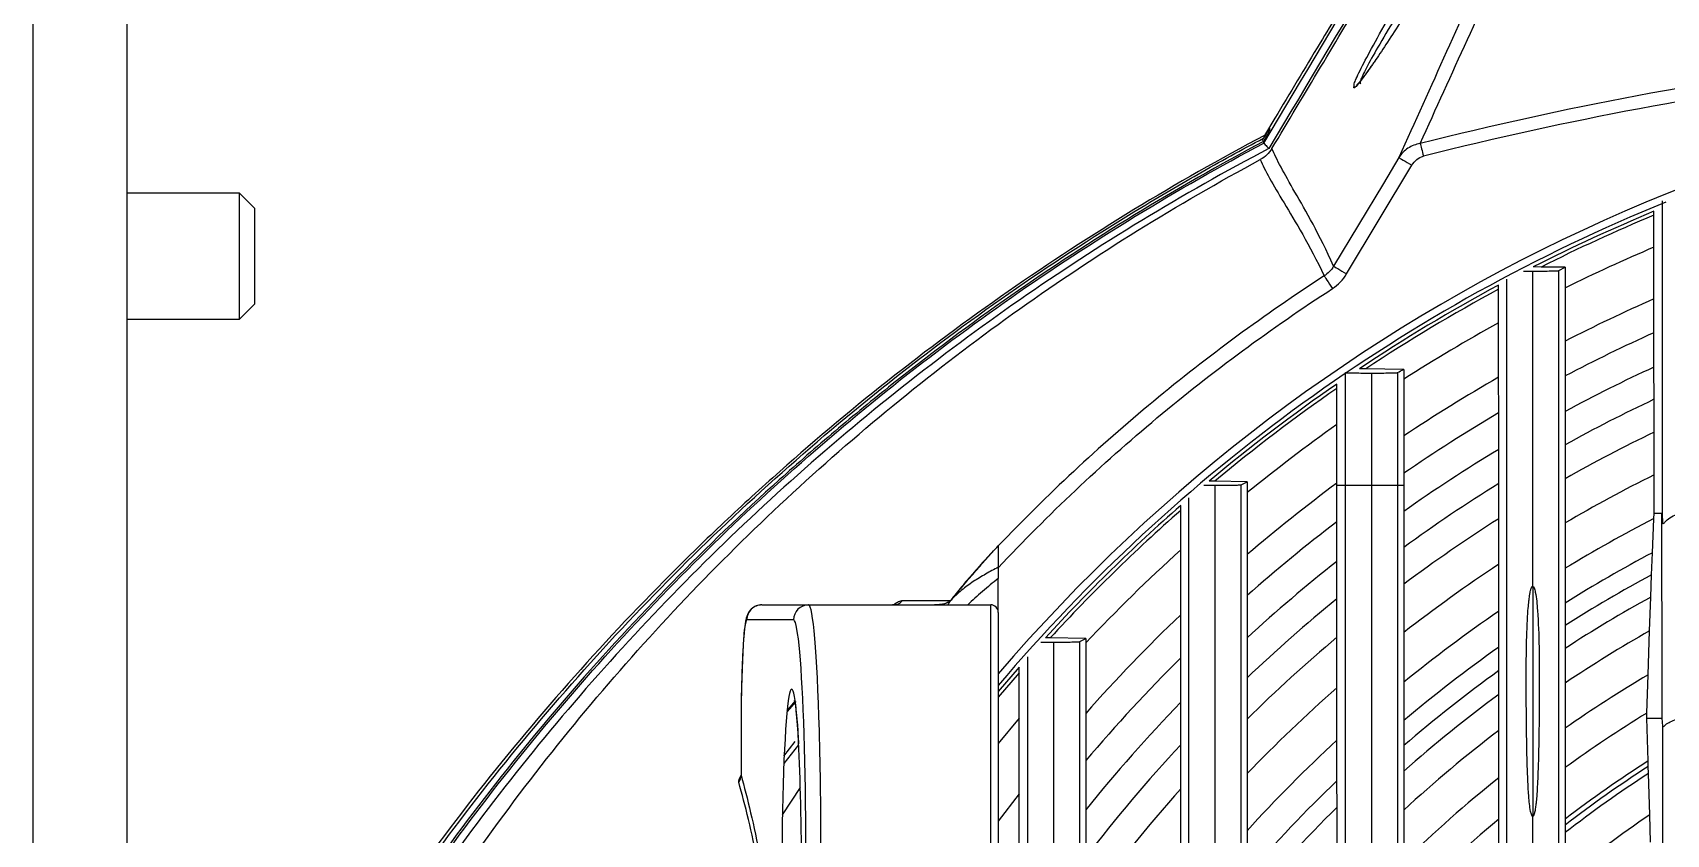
# Model space of a CAD drawing. Extents: x 9.3 to 87.2, y 1.1 to 68.8.
# Drawn here: x 76.296 to 79.536, y 29.003 to 30.594 of the extents above; entities that cross this region are included whole.
import ezdxf

# ---------------------------------------------------------------- set-up
doc = ezdxf.new("R2010")
doc.units = 0
doc.header["$MEASUREMENT"] = 0
doc.layers.add('OBJECT', color=7, linetype='CONTINUOUS')

msp = doc.modelspace()

# ---------------------------------------------------------------- linework, layer by layer
at = {"layer": 'OBJECT'}
for p, q in [((76.2959, 34.0308), (76.2959, 27.6858)), ((76.4829, 33.3168), (76.4829, 28.1384)), ((78.7596, 30.4248), (78.7388, 30.3902)), ((78.7373, 30.3749), (78.7373, 30.3749)), ((78.9017, 30.1154), (79.0312, 30.331)), ((76.7061, 30.2758), (76.4829, 30.2758)), ((76.7359, 30.246), (76.7061, 30.2758)), ((76.7061, 30.0258), (76.7061, 30.2758)), ((76.7359, 30.246), (76.7359, 30.0555)), ((79.5111, 30.2319), (79.5111, 30.2397)), ((79.5111, 30.1685), (79.5111, 30.2319)), ((79.5112, 30.0658), (79.5111, 30.1685)), ((79.2876, 30.1291), (79.272, 30.1293)), ((79.3355, 30.1286), (79.2876, 30.1291)), ((79.3226, 30.122), (79.3355, 30.1286)), ((79.3355, 30.1286), (79.3355, 30.0877)), ((79.2031, 30.085), (79.2031, 30.0932)), ((79.2031, 30.0184), (79.2031, 30.085)), ((79.3355, 30.0877), (79.3355, 29.9821)), ((76.7061, 30.0258), (76.7359, 30.0555)), ((79.5113, 29.9987), (79.5112, 30.0658)), ((76.4829, 30.0258), (76.7061, 30.0258)), ((79.2032, 29.9103), (79.2031, 30.0184)), ((79.3355, 29.9821), (79.3354, 29.913)), ((79.5113, 29.9305), (79.5113, 29.9987)), ((78.9398, 29.9271), (78.927, 29.9273)), ((79.0152, 29.926), (78.9398, 29.9271)), ((78.9512, 29.9187), (78.9509, 29.9187)), ((78.9512, 29.9187), (78.9512, 29.9187)), ((79.0152, 29.9065), (79.0151, 29.7938)), ((79.0152, 29.926), (79.0152, 29.9065)), ((79.2033, 29.8394), (79.2032, 29.9103)), ((79.3354, 29.913), (79.3354, 29.8427)), ((79.5114, 29.8665), (79.5113, 29.9305)), ((78.8824, 29.8882), (78.8824, 29.897)), ((78.8824, 29.8168), (78.8824, 29.8882)), ((79.3354, 29.8427), (79.3354, 29.7765)), ((79.5114, 29.8013), (79.5114, 29.8665)), ((78.8825, 29.7004), (78.8824, 29.8168)), ((79.2033, 29.7672), (79.2033, 29.8394)), ((79.0151, 29.7938), (79.0151, 29.7197)), ((79.3354, 29.7765), (79.3353, 29.709)), ((79.5114, 29.7167), (79.5114, 29.8013)), ((79.2033, 29.6992), (79.2033, 29.7672)), ((79.0151, 29.7197), (79.0151, 29.6955)), ((79.5114, 29.6409), (79.5114, 29.7167)), ((78.6404, 29.7041), (78.6293, 29.7043)), ((78.7047, 29.7031), (78.6404, 29.7041)), ((78.6929, 29.697), (78.7047, 29.7031)), ((78.7047, 29.7031), (78.7047, 29.6814)), ((78.7047, 29.6814), (78.7047, 29.5584)), ((78.8825, 29.6955), (78.8825, 29.7004)), ((78.8988, 29.6955), (78.8825, 29.6955)), ((78.8825, 29.6236), (78.8825, 29.6955)), ((78.9508, 29.6955), (78.9509, 29.6955)), ((79.0151, 29.6955), (79.0027, 29.6955)), ((79.0151, 29.6955), (79.0152, 29.6441)), ((79.2034, 29.6297), (79.2033, 29.6992)), ((79.3353, 29.709), (79.3353, 29.6213)), ((78.5727, 29.6462), (78.5727, 29.6558)), ((78.5727, 29.5678), (78.5727, 29.6462)), ((78.8825, 29.545), (78.8825, 29.6236)), ((79.0152, 29.6441), (79.0152, 29.5728)), ((79.2034, 29.5392), (79.2034, 29.6297)), ((79.3353, 29.6213), (79.3352, 29.5312)), ((79.5083, 29.5623), (79.511, 29.6297)), ((79.511, 29.6297), (79.5114, 29.6409)), ((79.5114, 29.6409), (79.5269, 29.6409)), ((78.5728, 29.439), (78.5727, 29.5678)), ((78.7047, 29.5584), (78.7046, 29.4771)), ((79.0152, 29.5728), (79.0152, 29.4996)), ((79.5066, 29.5185), (79.5083, 29.5623)), ((78.2109, 29.5345), (78.2109, 29.5335)), ((78.8825, 29.4706), (78.8825, 29.545)), ((79.2035, 29.446), (79.2034, 29.5392)), ((79.3352, 29.5312), (79.3352, 29.4624)), ((79.505, 29.4742), (79.5066, 29.5185)), ((78.2109, 29.4438), (78.2109, 29.5111)), ((79.0152, 29.4996), (79.0152, 29.404)), ((79.2709, 29.4955), (79.2709, 29.039)), ((77.7423, 29.4588), (77.8347, 29.4588)), ((77.8347, 29.4588), (78.1959, 29.4588)), ((78.1959, 28.7088), (78.1959, 29.4588)), ((78.7046, 29.4771), (78.7046, 29.3935)), ((78.8825, 29.3943), (78.8825, 29.4706)), ((79.3352, 29.4624), (79.3352, 29.4177)), ((79.5026, 29.4072), (79.505, 29.4742)), ((77.8048, 29.4288), (77.7123, 29.4288)), ((78.2109, 29.4438), (78.2109, 28.7163)), ((78.5728, 29.3535), (78.5728, 29.439)), ((79.2035, 29.3747), (79.2035, 29.446)), ((78.3139, 29.3931), (78.3043, 29.3933)), ((78.3846, 29.3918), (78.3139, 29.3931)), ((78.3726, 29.3857), (78.3846, 29.3918)), ((78.3846, 29.3918), (78.3846, 29.3832)), ((78.7046, 29.3935), (78.7045, 29.314)), ((78.8825, 29.2941), (78.8825, 29.3943)), ((79.0152, 29.404), (79.0152, 29.305)), ((79.3352, 29.4177), (79.3352, 29.3723)), ((79.4997, 29.3198), (79.5026, 29.4072)), ((78.3846, 29.3832), (78.3845, 29.2433)), ((79.2035, 29.3282), (79.2035, 29.3747)), ((79.3352, 29.3723), (79.3352, 29.3036)), ((78.2521, 29.335), (78.2109, 29.2869)), ((78.2521, 29.324), (78.2109, 29.2757)), ((78.2521, 29.324), (78.2521, 29.335)), ((78.2522, 29.2339), (78.2521, 29.324)), ((78.5729, 29.2653), (78.5728, 29.3535)), ((79.2035, 29.2811), (79.2035, 29.3282)), ((78.7045, 29.314), (78.7045, 29.232)), ((78.8826, 29.1901), (78.8825, 29.2941)), ((79.0152, 29.305), (79.0152, 29.229)), ((79.3352, 29.3036), (79.3351, 29.2138)), ((79.4972, 29.244), (79.4997, 29.3198)), ((77.8097, 29.2668), (77.7921, 29.2474)), ((77.7922, 29.2481), (77.8078, 29.2673)), ((78.573, 29.181), (78.5729, 29.2653)), ((79.2036, 29.2094), (79.2035, 29.2811)), ((78.2522, 29.2339), (78.2109, 29.1835)), ((78.2523, 29.0838), (78.2522, 29.2339)), ((78.3845, 29.2433), (78.3845, 29.1495)), ((78.7045, 29.232), (78.7044, 29.1238)), ((79.0152, 29.229), (79.0152, 29.1793)), ((79.4969, 29.2336), (79.4972, 29.244)), ((79.4996, 29.1489), (79.4969, 29.2336)), ((79.4969, 29.2336), (79.5275, 29.2336)), ((79.5292, 29.2182), (79.5275, 29.2336)), ((77.7008, 29.2088), (77.7008, 29.1209)), ((77.7008, 29.2088), (77.7008, 29.1209)), ((77.7008, 29.2088), (77.7008, 29.2088)), ((79.2036, 29.1155), (79.2036, 29.2094)), ((79.3351, 29.2138), (79.3351, 29.1357)), ((79.5292, 28.7233), (79.5292, 29.2182)), ((77.7853, 29.1585), (77.8078, 29.1877)), ((77.8147, 29.181), (77.7859, 29.1436)), ((78.573, 29.0937), (78.573, 29.181)), ((78.8826, 29.1098), (78.8826, 29.1901)), ((79.0152, 29.1793), (79.0151, 29.1287)), ((78.3845, 29.1495), (78.3844, 29.052)), ((79.0151, 29.1287), (79.0151, 29.0514)), ((79.3351, 29.1357), (79.3351, 29.0336)), ((79.5, 29.138), (79.4996, 29.1489)), ((79.5004, 29.124), (79.5, 29.138)), ((77.7828, 29.0423), (77.8184, 29.0965)), ((78.7044, 29.1238), (78.7044, 29.0105)), ((78.8827, 29.0571), (78.8826, 29.1098)), ((79.2036, 29.0334), (79.2036, 29.1155)), ((79.5029, 29.0419), (79.5004, 29.124)), ((78.2523, 29.0838), (78.2109, 29.0293)), ((78.2523, 28.9822), (78.2523, 29.0838)), ((78.573, 28.9776), (78.573, 29.0937)), ((78.3844, 29.052), (78.3844, 28.9581)), ((78.8827, 29.0033), (78.8827, 29.0571)), ((79.0151, 29.0514), (79.0151, 28.9495)), ((79.2035, 28.9256), (79.2036, 29.0334)), ((79.3351, 29.0336), (79.3351, 29.0218)), ((79.5045, 28.9878), (79.5029, 29.0419)), ((78.7044, 29.0105), (78.7044, 28.9558)), ((78.8828, 28.9209), (78.8827, 29.0033)), ((79.3351, 29.0218), (79.3351, 29.0067)), ((79.3351, 29.0067), (79.3352, 28.9176))]:
    msp.add_line(p, q, dxfattribs=at)
at = {"layer": 'OBJECT', "flags": 128}
for points in [[(79.0478, 30.3743), (79.0483, 30.3721), (79.0489, 30.3696), (79.0497, 30.3668), (79.0505, 30.3636), (79.0513, 30.3602), (79.0522, 30.3566), (79.0532, 30.3529), (79.0541, 30.3491)], [(79.0055, 30.3464), (78.9746, 30.2949), (78.876, 30.1308)], [(79.0055, 30.3464), (79.0064, 30.3458), (79.0081, 30.3448), (79.0106, 30.3433), (79.0138, 30.3414), (79.0176, 30.3391), (79.0218, 30.3366), (79.0264, 30.3338), (79.0312, 30.331)], [(78.8573, 30.1114), (78.8579, 30.1105), (78.859, 30.1088), (78.8606, 30.1063), (78.8627, 30.1032), (78.865, 30.0995), (78.8677, 30.0954), (78.8706, 30.0909), (78.8736, 30.0863)], [(78.876, 30.1308), (78.8769, 30.1303), (78.8786, 30.1293), (78.8811, 30.1278), (78.8843, 30.1259), (78.8881, 30.1236), (78.8923, 30.121), (78.8969, 30.1183), (78.9017, 30.1154)], [(78.1173, 29.4682), (78.1167, 29.4675), (78.1166, 29.4674)]]:
    msp.add_lwpolyline(points, dxfattribs=at)
at = {"layer": 'OBJECT'}
for centre, radius, start, end in [((80.8209, 23.3398), 7.2545, 90.23722, 104.14724), ((80.8209, 23.3398), 7.2285, 90.23779, 104.14724), ((80.8209, 27.0888), 3.435, 90.5004, 139.4488), ((80.8209, 27.0888), 3.42, 112.0832, 139.7434), ((80.8209, 27.0888), 3.4123, 112.5716, 116.9949), ((80.8209, 27.0888), 3.4051, 112.622, 116.7627), ((80.8209, 27.0888), 3.3466, 113.0392, 116.3492), ((80.8209, 27.0888), 3.4123, 118.3007, 123.7107), ((80.8209, 27.0888), 3.4051, 118.3659, 123.5341), ((80.8209, 27.0888), 3.2524, 113.7462, 117.1758), ((80.8209, 27.0888), 3.3466, 118.9073, 122.6536), ((80.8209, 27.0888), 3.1911, 114.2304, 117.7431), ((80.8209, 27.0888), 3.2524, 119.8274, 123.7254), ((80.8209, 27.0888), 3.129, 114.7419, 118.3433), ((80.8209, 27.0888), 3.4123, 124.6173, 129.9594), ((80.8209, 27.0888), 3.4051, 124.701, 129.8193), ((80.8209, 27.0888), 3.071, 115.241, 118.9297), ((80.8209, 27.0888), 3.3466, 125.3959, 129.2228), ((80.8209, 27.0888), 3.1911, 120.4595, 124.4639), ((80.8209, 27.0888), 3.0121, 115.7693, 119.5513), ((80.8209, 27.0888), 3.129, 121.1292, 125.2468), ((80.8209, 27.0888), 2.9361, 116.4866, 120.3965), ((80.8209, 27.0888), 3.2524, 126.5828, 130.5928), ((80.8209, 27.0888), 3.071, 121.7845, 126.0147), ((80.8209, 27.0888), 3.4123, 131.2121, 137.5179), ((80.8209, 27.0888), 3.4051, 131.3185, 137.411), ((80.8209, 27.0888), 3.1911, 127.4051, 131.5437), ((80.8209, 27.0888), 3.0121, 122.4802, 126.8326), ((80.8209, 27.0888), 2.8588, 117.2717, 121.3112), ((80.8209, 27.0888), 3.3466, 132.204, 136.7173), ((80.8209, 27.0888), 2.8002, 117.9533, 122.0433), ((80.8209, 27.0888), 3.129, 128.2797, 132.5599), ((80.8209, 27.0888), 2.9361, 123.428, 127.9515), ((80.8209, 27.0888), 2.7624, 118.4092, 122.5354), ((77.7423, 29.4288), 0.03, 90.0389, 180.0396), ((77.8348, 29.4288), 0.03, 90.04, 180.0396), ((78.0025, 29.4832), 0.0244, 270.1038, 319.3542), ((78.1959, 29.4438), 0.015, 0, 90), ((80.8209, 27.0888), 3.071, 129.1393, 133.5636), ((80.8209, 27.0888), 2.7243, 118.8827, 123.0484), ((80.8209, 27.0888), 3.2524, 133.7271, 138.5131), ((80.8209, 27.0888), 2.8588, 124.4562, 129.1712), ((80.8209, 27.0888), 3.0121, 130.0561, 134.6395), ((80.8209, 27.0888), 2.667, 119.6231, 123.854), ((80.8209, 27.0888), 2.8002, 125.2814, 130.1544), ((80.8209, 27.0888), 3.1911, 134.7878, 139.775), ((80.8209, 27.0888), 2.7624, 125.8372, 130.8191), ((80.8209, 27.0888), 2.9361, 131.3136, 136.1244), ((80.8209, 27.0888), 2.5929, 120.6336, 124.9596), ((80.8209, 27.0888), 3.129, 135.9255, 141.139), ((80.8209, 27.0888), 2.7243, 126.4176, 131.5153), ((80.8209, 27.0888), 2.5293, 121.5562, 125.9745), ((80.8209, 27.0888), 2.667, 127.3312, 132.6161), ((80.8209, 27.0888), 3.071, 137.054, 142.5029), ((80.8209, 27.0888), 2.8588, 132.6893, 137.762), ((80.8209, 27.0888), 2.4474, 122.6737, 127.378), ((80.8209, 27.0888), 2.438, 122.8058, 127.5468), ((77.6763, 29.1211), 0.0245, 323.8756, 359.3449), ((80.8209, 27.0888), 2.8002, 133.8029, 139.0975), ((80.8209, 27.0888), 2.5929, 128.5894, 134.142), ((80.8209, 27.0888), 2.4261, 122.9758, 127.7644), ((80.8209, 27.0888), 3.0121, 138.2699, 143.9862), ((80.8209, 27.0888), 2.7624, 134.5581, 140.0088), ((80.8209, 27.0888), 2.5293, 129.7497, 135.5602), ((80.8209, 27.0888), 2.3562, 124.0112, 129.0902)]:
    msp.add_arc(centre, radius, start, end, dxfattribs=at)
for centre, major_axis, ratio, start_param, end_param in [((77.8347, 28.9588), (0, 0.5), 0.049263, 4.18879, 6.283185), ((77.7123, 29.2088), (0, 0.22), 0.052408, 0, 1.570796), ((77.8048, 28.9588), (0, 0.47), 0.052408, 6.195505, 6.283185), ((77.8048, 28.9588), (0, 0.47), 0.052408, 4.18879, 6.195505), ((77.8012, 28.9188), (0, 0.3725), 0.052408, 5.51324, 6.637187), ((77.8012, 28.9188), (0, 0.3725), 0.052408, 0.354002, 2.843171), ((77.8012, 28.9188), (0, 0.3725), 0.052408, 4.712389, 5.51324)]:
    msp.add_ellipse(centre, major_axis=major_axis, ratio=ratio, start_param=start_param, end_param=end_param, dxfattribs=at)
for points, knots in [([(79.2091, 31.173), (79.1861, 31.1346), (79.1442, 31.0648), (79.0876, 30.9705), (79.0436, 30.8972), (79.0092, 30.8399), (78.9689, 30.7727), (78.9152, 30.6835), (78.8414, 30.561), (78.7891, 30.4738), (78.7596, 30.4248)], [0, 0, 0, 0, 0.140877, 0.256106, 0.345709, 0.409705, 0.465698, 0.594334, 0.771805, 1, 1, 1, 1]), ([(78.7536, 30.3643), (78.818, 30.472), (78.8824, 30.5796), (78.9468, 30.6872), (79.0291, 30.8248), (79.1114, 30.9623), (79.1937, 31.0999)], [0.00042223, 0.00042223, 0.00042223, 0.00042223, 0.00998302, 0.00998302, 0.00998302, 0.02220394, 0.02220394, 0.02220394, 0.02220394]), ([(78.9167, 30.4881), (78.9164, 30.4895), (78.9158, 30.4929), (78.9297, 30.5223), (78.9545, 30.5694), (78.9873, 30.6282), (79.032, 30.705), (79.0849, 30.7929), (79.1412, 30.8825), (79.1803, 30.9406), (79.2014, 30.9685), (79.2035, 30.9679), (79.2043, 30.9677)], [0, 0, 0, 0, 0.064198, 0.151824, 0.243998, 0.347183, 0.433255, 0.585733, 0.723913, 0.85563, 0.951488, 1, 1, 1, 1]), ([(79.1649, 30.88), (79.161, 30.8746), (79.1428, 30.8495), (79.0967, 30.7801), (79.0447, 30.6992), (79, 30.6268), (78.9672, 30.5718), (78.9422, 30.5273), (78.9275, 30.4978), (78.9285, 30.4944), (78.929, 30.4928)], [0, 0, 0, 0, 0.0487719, 0.2252905, 0.4204643, 0.5304537, 0.6618605, 0.7786517, 0.8891555, 1, 1, 1, 1]), ([(79.0745, 30.7224), (79.0704, 30.7156), (79.0475, 30.6776), (79.0064, 30.6114), (78.9677, 30.5516), (78.9544, 30.5332), (78.9529, 30.5311)], [0, 0, 0, 0, 0.0930249, 0.518875, 0.9459867, 1, 1, 1, 1]), ([(78.9529, 30.5311), (78.9449, 30.5198), (78.9272, 30.4947), (78.9152, 30.4811), (78.9164, 30.4869), (78.9167, 30.4881)], [0, 0, 0, 0, 0.394807, 0.871962, 1, 1, 1, 1]), ([(78.953, 30.5311), (78.9522, 30.5299), (78.9447, 30.5189), (78.9342, 30.5049), (78.9259, 30.4939), (78.9212, 30.4899), (78.9222, 30.4905), (78.9224, 30.4906)], [0, 0, 0, 0, 0.044434, 0.43287, 0.776561, 0.962716, 1, 1, 1, 1]), ([(78.749, 30.4048), (78.7483, 30.4036), (78.7443, 30.3969), (78.7393, 30.3885), (78.735, 30.3813), (78.734, 30.3796)], [0, 0, 0, 0, 0.141873, 0.801584, 1, 1, 1, 1]), ([(78.7443, 30.3911), (78.7438, 30.3902), (78.7424, 30.3879), (78.7397, 30.3833), (78.7375, 30.3795), (78.7362, 30.3774)], [0, 0, 0, 0, 0.220749, 0.567595, 1, 1, 1, 1]), ([(78.7388, 30.3902), (78.563, 30.2972), (78.3936, 30.194), (78.1489, 30.0236), (78.0692, 29.9644), (77.9135, 29.8413), (77.8376, 29.7774), (77.7266, 29.678), (77.69, 29.6443), (77.6181, 29.5759), (77.5827, 29.5412), (77.4783, 29.4357), (77.411, 29.3633), (77.2157, 29.1405), (77.0946, 28.9841), (76.9827, 28.8198)], [0, 0, 0, 0, 0.25, 0.25, 0.375, 0.375, 0.5, 0.5, 0.5625, 0.5625, 0.625, 0.625, 0.75, 0.75, 1, 1, 1, 1]), ([(76.992, 28.8199), (77.1029, 28.9835), (77.2232, 29.1396), (77.418, 29.3628), (77.4851, 29.4352), (77.6235, 29.5755), (77.6949, 29.6435), (77.8417, 29.7752), (77.9173, 29.8389), (78.0719, 29.9614), (78.1509, 30.0202), (78.3126, 30.133), (78.3952, 30.1869), (78.5217, 30.2641), (78.5642, 30.2892), (78.6286, 30.3258), (78.6502, 30.3378), (78.6934, 30.3616), (78.7152, 30.3733), (78.737, 30.3848)], [0, 0, 0, 0, 0.25, 0.25, 0.375, 0.375, 0.5, 0.5, 0.625, 0.625, 0.75, 0.75, 0.875, 0.875, 0.9375, 0.9375, 0.96875, 0.96875, 1, 1, 1, 1]), ([(78.7369, 30.3781), (78.6502, 30.3323), (78.5649, 30.2837), (78.3976, 30.1814), (78.2339, 30.0743), (78.0773, 29.9574), (77.9624, 29.8661), (77.9246, 29.8351), (77.8499, 29.7718), (77.8129, 29.7395), (77.6309, 29.5756), (77.494, 29.436), (77.3016, 29.2142), (77.2396, 29.138), (77.1206, 28.9823), (77.0635, 28.9026), (77.0089, 28.8212)], [0, 0, 0, 0, 0.125, 0.125, 0.25, 0.375, 0.375, 0.4375, 0.4375, 0.5, 0.5, 0.75, 0.75, 0.875, 0.875, 1, 1, 1, 1]), ([(77.0155, 28.8215), (77.0698, 28.9028), (77.1267, 28.9824), (77.245, 29.1376), (77.3065, 29.2133), (77.4341, 29.3608), (77.5003, 29.4327), (77.637, 29.5722), (77.7073, 29.6397), (77.8521, 29.7703), (77.9265, 29.8334), (78.0794, 29.9551), (78.1577, 30.0135), (78.3176, 30.1253), (78.3992, 30.1788), (78.5659, 30.2807), (78.6509, 30.3291), (78.7373, 30.3749)], [0, 0, 0, 0, 0.125, 0.125, 0.25, 0.25, 0.375, 0.375, 0.5, 0.5, 0.625, 0.625, 0.75, 0.75, 0.875, 0.875, 1, 1, 1, 1]), ([(78.7474, 30.3644), (78.662, 30.3193), (78.5779, 30.2717), (78.4128, 30.1712), (78.332, 30.1186), (78.1738, 30.0084), (78.0963, 29.9508), (77.9448, 29.8309), (77.8711, 29.7687), (77.7276, 29.64), (77.6578, 29.5735), (77.5223, 29.436), (77.4566, 29.3651), (77.3299, 29.2198), (77.2688, 29.1452), (77.1512, 28.9923), (77.0947, 28.9138), (77.0406, 28.8338)], [0, 0, 0, 0, 0.125, 0.125, 0.25, 0.25, 0.375, 0.375, 0.5, 0.5, 0.625, 0.625, 0.75, 0.75, 0.875, 0.875, 1, 1, 1, 1]), ([(78.7536, 30.3643), (78.7508, 30.3597), (78.7474, 30.3555), (78.7397, 30.3481), (78.7352, 30.3449), (78.7305, 30.3423)], [0, 0, 0, 0, 0.5, 0.5, 1, 1, 1, 1]), ([(78.7373, 30.3749), (78.7374, 30.3748), (78.7385, 30.3737), (78.7423, 30.3698), (78.7448, 30.3671), (78.7474, 30.3644)], [0, 0, 0, 0, 0.5, 0.5, 1, 1, 1, 1]), ([(78.876, 30.1308), (78.8477, 30.1939), (78.8208, 30.2406), (78.7886, 30.2963), (78.7793, 30.3126), (78.764, 30.3414), (78.7579, 30.3538), (78.7536, 30.3643)], [0, 0, 0, 0, 0.5, 0.5, 0.75, 0.75, 1, 1, 1, 1]), ([(79.0478, 30.3743), (79.0434, 30.3736), (79.0391, 30.3724), (79.031, 30.3692), (79.0271, 30.3672), (79.0162, 30.3599), (79.0102, 30.3537), (79.0055, 30.3464)], [0, 0, 0, 0, 0.25, 0.25, 0.5, 0.5, 1, 1, 1, 1]), ([(77.0893, 28.8395), (77.1409, 28.9179), (77.1949, 28.9946), (77.3073, 29.1444), (77.3657, 29.2174), (77.4871, 29.3599), (77.5501, 29.4294), (77.6804, 29.5645), (77.7475, 29.6298), (77.8855, 29.7563), (77.9565, 29.8173), (78.1022, 29.9351), (78.1771, 29.9919), (78.4062, 30.1546), (78.5652, 30.2534), (78.7305, 30.3423)], [0, 0, 0, 0, 0.125, 0.125, 0.25, 0.25, 0.375, 0.375, 0.5, 0.5, 0.625, 0.625, 0.75, 0.75, 1, 1, 1, 1]), ([(78.7305, 30.3423), (78.7349, 30.3318), (78.7411, 30.3195), (78.7569, 30.2909), (78.7665, 30.2748), (78.7998, 30.2197), (78.8278, 30.1736), (78.8573, 30.1114)], [0, 0, 0, 0, 0.25, 0.25, 0.5, 0.5, 1, 1, 1, 1]), ([(79.0312, 30.331), (79.0337, 30.3353), (79.037, 30.3391), (79.0448, 30.3454), (79.0492, 30.3478), (79.0541, 30.3491)], [0, 0, 0, 0, 0.5, 0.5, 1, 1, 1, 1]), ([(79.5284, 29.6409), (79.5284, 29.6409), (79.5284, 29.7602), (79.5283, 29.9148), (79.5282, 30.1195), (79.5281, 30.2147), (79.5281, 30.2603)], [0, 0, 0, 0, 0.000003, 0.509023, 0.764264, 1, 1, 1, 1]), ([(78.8573, 30.1114), (78.7394, 30.0349), (78.6265, 29.9519), (78.4647, 29.8179), (78.412, 29.7716), (78.3092, 29.6758), (78.2593, 29.6264), (78.2109, 29.5757)], [0, 0, 0, 0, 0.5, 0.5, 0.75, 0.75, 1, 1, 1, 1]), ([(79.2191, 30.1049), (79.2191, 30.0371), (79.2191, 29.8986), (79.2191, 29.6804), (79.2191, 29.4595), (79.2191, 29.24), (79.2191, 29.0118), (79.2191, 28.7823), (79.2191, 28.5411), (79.2191, 28.2943), (79.2191, 28.0382), (79.2191, 27.8545), (79.2191, 27.7665)], [0, 0, 0, 0, 0.109442, 0.223712, 0.329874, 0.428294, 0.525911, 0.629748, 0.71751, 0.810757, 0.909396, 1, 1, 1, 1]), ([(79.2524, 30.1211), (79.253, 30.1211), (79.2585, 30.1211), (79.265, 30.1211), (79.2709, 30.1211)], [0, 0, 0, 0, 0.101783, 1, 1, 1, 1]), ([(79.2709, 30.1211), (79.2737, 30.1211), (79.2823, 30.1211), (79.2964, 30.1212), (79.3104, 30.1214), (79.3202, 30.1217), (79.3218, 30.1219), (79.3226, 30.122)], [0, 0, 0, 0, 0.104398, 0.322549, 0.545854, 0.772704, 1, 1, 1, 1]), ([(79.2709, 29.4955), (79.2709, 29.5538), (79.2709, 29.674), (79.2709, 29.8852), (79.2709, 30.0307), (79.2709, 30.1211)], [0, 0, 0, 0, 0.2635522, 0.5429809, 1, 1, 1, 1]), ([(79.3226, 27.7642), (79.3226, 27.8397), (79.3226, 28.0077), (79.3226, 28.2475), (79.3226, 28.4874), (79.3226, 28.7058), (79.3226, 28.9021), (79.3226, 29.0936), (79.3226, 29.2901), (79.3226, 29.4963), (79.3226, 29.7051), (79.3226, 29.9167), (79.3226, 30.0528), (79.3226, 30.122)], [0, 0, 0, 0, 0.076748, 0.170724, 0.25993, 0.344183, 0.423507, 0.498162, 0.588795, 0.681648, 0.782045, 0.889239, 1, 1, 1, 1]), ([(78.2109, 29.5325), (78.2602, 29.5851), (78.3112, 29.6362), (78.4163, 29.7354), (78.4703, 29.7834), (78.6362, 29.922), (78.7522, 30.0076), (78.8736, 30.0863)], [0, 0, 0, 0, 0.25, 0.25, 0.5, 0.5, 1, 1, 1, 1]), ([(78.8987, 29.9196), (78.8987, 29.8786), (78.8987, 29.8053), (78.8988, 29.7291), (78.8988, 29.6955)], [0, 0, 0, 0, 0.559723, 1, 1, 1, 1]), ([(78.8987, 29.9196), (78.8995, 29.9195), (78.9007, 29.9194), (78.9076, 29.9191), (78.9179, 29.9189), (78.9335, 29.9188), (78.9452, 29.9188), (78.9509, 29.9187)], [0, 0, 0, 0, 0.220492, 0.347504, 0.568035, 0.78804, 1, 1, 1, 1]), ([(78.9509, 29.9187), (78.9509, 29.8779), (78.9509, 29.8049), (78.9509, 29.729), (78.9509, 29.6955)], [0, 0, 0, 0, 0.559712, 1, 1, 1, 1]), ([(78.9512, 29.9187), (78.9539, 29.9187), (78.9624, 29.9188), (78.9763, 29.9188), (78.9903, 29.919), (79.0002, 29.9193), (79.0018, 29.9195), (79.0026, 29.9196)], [0, 0, 0, 0, 0.099615, 0.319287, 0.543818, 0.771719, 1, 1, 1, 1]), ([(78.9512, 29.9187), (78.9512, 29.9187), (78.9512, 29.9187), (78.9512, 29.9187), (78.9512, 29.9187), (78.9512, 29.9187), (78.9512, 29.9187), (78.9512, 29.9187), (78.9512, 29.9187), (78.9512, 29.9187), (78.9512, 29.9187), (78.9512, 29.9187), (78.9512, 29.9187)], [0, 0, 0, 0, 0.219404, 0.376293, 0.428175, 0.464135, 0.488543, 0.519038, 0.536506, 0.581769, 0.68992, 1, 1, 1, 1]), ([(79.0026, 29.9196), (79.0027, 29.9196), (79.0068, 29.9218), (79.011, 29.9239), (79.0152, 29.926)], [0, 0, 0, 0, 0.004471, 1, 1, 1, 1]), ([(79.0026, 29.9196), (79.0027, 29.8786), (79.0027, 29.8053), (79.0027, 29.7291), (79.0027, 29.6955)], [0, 0, 0, 0, 0.559723, 1, 1, 1, 1]), ([(78.6184, 29.6962), (78.6202, 29.6962), (78.627, 29.6961), (78.635, 29.6961), (78.6409, 29.6961)], [0, 0, 0, 0, 0.272607, 1, 1, 1, 1]), ([(78.6409, 29.6961), (78.6438, 29.6961), (78.6525, 29.6961), (78.6666, 29.6962), (78.6806, 29.6964), (78.6905, 29.6967), (78.6921, 29.6969), (78.6929, 29.697)], [0, 0, 0, 0, 0.106955, 0.32533, 0.548143, 0.774, 1, 1, 1, 1]), ([(78.6409, 28.9558), (78.6409, 29.0296), (78.6409, 29.1771), (78.6409, 29.4278), (78.6409, 29.5944), (78.6409, 29.6961)], [0, 0, 0, 0, 0.280082, 0.560024, 1, 1, 1, 1]), ([(78.6929, 28.9558), (78.6929, 29.0297), (78.6929, 29.1774), (78.6929, 29.4284), (78.6929, 29.5951), (78.6929, 29.697)], [0, 0, 0, 0, 0.2800818, 0.5600234, 1, 1, 1, 1]), ([(78.8988, 29.6955), (78.8988, 29.6061), (78.8988, 29.4302), (78.8988, 29.1493), (78.8988, 28.87), (78.8988, 28.5968), (78.8988, 28.326), (78.8989, 28.0563), (78.8989, 27.8674), (78.8989, 27.7748)], [0, 0, 0, 0, 0.169042, 0.332288, 0.484209, 0.621568, 0.750608, 0.877793, 1, 1, 1, 1]), ([(78.9508, 29.6955), (78.9435, 29.6955), (78.9285, 29.6954), (78.9113, 29.6954), (78.901, 29.6954), (78.8995, 29.6955), (78.8988, 29.6955)], [0, 0, 0, 0, 0.270415, 0.561725, 0.788827, 1, 1, 1, 1]), ([(78.9509, 29.6955), (78.9509, 29.6955), (78.9508, 29.6955), (78.9508, 29.6955), (78.9508, 29.6955)], [0, 0, 0, 0, 0.558241, 1, 1, 1, 1]), ([(79.0027, 29.6955), (79.0016, 29.6956), (78.9992, 29.6957), (78.9852, 29.6957), (78.9681, 29.6956), (78.9565, 29.6956), (78.9509, 29.6955)], [0, 0, 0, 0, 0.270087, 0.561688, 0.788984, 1, 1, 1, 1]), ([(78.9509, 29.6955), (78.9509, 29.6955), (78.9509, 29.6955), (78.9509, 29.6954), (78.9509, 29.6954)], [0, 0, 0, 0, 0.559885, 1, 1, 1, 1]), ([(78.9509, 29.6954), (78.9509, 29.6188), (78.9509, 29.4677), (78.9509, 29.2426), (78.9509, 29.0347), (78.9509, 28.904), (78.9509, 28.8407)], [0, 0, 0, 0, 0.2943602, 0.581245, 0.7968207, 1, 1, 1, 1]), ([(79.0027, 29.6955), (79.0027, 29.6061), (79.0027, 29.4302), (79.0027, 29.1493), (79.0027, 28.87), (79.0028, 28.5968), (79.0028, 28.326), (79.0028, 28.0554), (79.0028, 27.8656), (79.0028, 27.772)], [0, 0, 0, 0, 0.168834, 0.331878, 0.483612, 0.620802, 0.749682, 0.87671, 1, 1, 1, 1]), ([(78.5889, 28.9558), (78.5889, 29.0297), (78.5889, 29.1774), (78.5889, 29.4193), (78.5889, 29.5776), (78.5889, 29.671)], [0, 0, 0, 0, 0.290799, 0.581453, 1, 1, 1, 1]), ([(79.5275, 29.2336), (79.5275, 29.2336), (79.5275, 29.3031), (79.5273, 29.4161), (79.5271, 29.5456), (79.5269, 29.6119), (79.5269, 29.6409), (79.5269, 29.6409)], [0, 0, 0, 0, 0.000002, 0.499459, 0.749669, 0.999997, 1, 1, 1, 1]), ([(79.5269, 29.6409), (79.5271, 29.6391), (79.5277, 29.6345), (79.5282, 29.6269), (79.5284, 29.6223)], [0, 0, 0, 0, 0.387466, 1, 1, 1, 1]), ([(79.5284, 29.6223), (79.5284, 29.6219), (79.5286, 29.6204), (79.529, 29.6188), (79.5311, 29.6206), (79.5359, 29.6263), (79.5453, 29.6339), (79.56, 29.6402), (79.5712, 29.6407), (79.5768, 29.6409)], [0, 0, 0, 0, 0.040977, 0.172111, 0.285128, 0.396953, 0.598358, 0.799165, 1, 1, 1, 1]), ([(79.5284, 29.6223), (79.5284, 29.6286), (79.5284, 29.6349), (79.5284, 29.6409), (79.5284, 29.6409)], [0, 0, 0, 0, 0.999918, 1, 1, 1, 1]), ([(78.1173, 29.4682), (78.1248, 29.4773), (78.1323, 29.4863), (78.1475, 29.5044), (78.1553, 29.5134), (78.1708, 29.5313), (78.1787, 29.5403), (78.1946, 29.5581), (78.2027, 29.5669), (78.2109, 29.5757)], [0, 0, 0, 0, 0.25, 0.25, 0.5, 0.5, 0.75, 0.75, 1, 1, 1, 1]), ([(78.2109, 29.5757), (78.2109, 29.5748), (78.2109, 29.5725), (78.2109, 29.5694), (78.2109, 29.5694), (78.2109, 29.5694)], [0, 0, 0, 0, 0.25, 0.25, 0.2507531, 0.2507531, 0.2507531, 0.2507531]), ([(78.2109, 29.5622), (78.2109, 29.5611), (78.2109, 29.5599), (78.2109, 29.556), (78.2109, 29.5533), (78.2109, 29.5505)], [0.4233158, 0.4233158, 0.4233158, 0.4233158, 0.5, 0.5, 0.6620483, 0.6620483, 0.6620483, 0.6620483]), ([(78.2109, 29.5505), (78.2109, 29.549), (78.2109, 29.5475), (78.2109, 29.5422), (78.2109, 29.5383), (78.2109, 29.5344)], [0.6620483, 0.6620483, 0.6620483, 0.6620483, 0.75, 0.75, 0.9646688, 0.9646688, 0.9646688, 0.9646688]), ([(78.1615, 29.5219), (78.1535, 29.5129), (78.1457, 29.5037), (78.1307, 29.4856), (78.1236, 29.4767), (78.1173, 29.4682)], [0, 0, 0, 0, 0.5, 0.5, 1, 1, 1, 1]), ([(78.2109, 29.5335), (78.2024, 29.5291), (78.194, 29.5245), (78.1774, 29.515), (78.1693, 29.5101), (78.1613, 29.5048)], [0, 0, 0, 0, 0.5, 0.5, 1, 1, 1, 1]), ([(78.2109, 29.5335), (78.2109, 29.5312), (78.2109, 29.527), (78.2109, 29.521), (78.2109, 29.5158), (78.2109, 29.5126), (78.2109, 29.5111)], [0, 0, 0, 0, 0.3105889, 0.5789244, 0.8078542, 1, 1, 1, 1]), ([(78.1613, 29.5048), (78.1533, 29.4995), (78.1456, 29.4938), (78.1309, 29.4816), (78.1238, 29.4752), (78.1173, 29.4682)], [0, 0, 0, 0, 0.5, 0.5, 1, 1, 1, 1]), ([(78.2109, 29.5111), (78.2003, 29.5026), (78.1898, 29.494), (78.1694, 29.4766), (78.1595, 29.4677), (78.1504, 29.4588)], [0, 0, 0, 0, 0.5, 0.5, 1, 1, 1, 1]), ([(79.2709, 29.039), (79.2708, 29.039), (79.2706, 29.039), (79.2702, 29.0392), (79.2695, 29.04), (79.2679, 29.0432), (79.265, 29.0563), (79.2602, 29.1093), (79.2587, 29.1933), (79.2577, 29.2994), (79.2582, 29.3761), (79.2601, 29.4268), (79.2616, 29.4497), (79.263, 29.465), (79.2643, 29.4752), (79.2654, 29.482), (79.2664, 29.4866), (79.2672, 29.4897), (79.2679, 29.4917), (79.2685, 29.4931), (79.2691, 29.4941), (79.2695, 29.4948), (79.27, 29.4952), (79.2704, 29.4954), (79.2707, 29.4955), (79.2708, 29.4955), (79.2709, 29.4955)], [0, 0, 0, 0, 0.000459, 0.001037, 0.002137, 0.006183, 0.022225, 0.086119, 0.341385, 0.558432, 0.778026, 0.850867, 0.899686, 0.932428, 0.954405, 0.969173, 0.979112, 0.985817, 0.990355, 0.993443, 0.995561, 0.997451, 0.99862, 0.999247, 0.999765, 1, 1, 1, 1]), ([(79.2709, 29.4955), (79.271, 29.4955), (79.2712, 29.4955), (79.2717, 29.4953), (79.2726, 29.4945), (79.2745, 29.4906), (79.2781, 29.475), (79.2837, 29.4114), (79.2841, 29.3083), (79.2833, 29.2005), (79.2816, 29.1325), (79.2802, 29.1016), (79.2789, 29.0809), (79.2777, 29.0669), (79.2765, 29.0576), (79.2756, 29.0513), (79.2747, 29.0472), (79.274, 29.0443), (79.2734, 29.0425), (79.2729, 29.0412), (79.2725, 29.0404), (79.2721, 29.0397), (79.2717, 29.0393), (79.2713, 29.0391), (79.2711, 29.039), (79.2709, 29.039), (79.2709, 29.039)], [0, 0, 0, 0, 0.000501, 0.001151, 0.00236, 0.007574, 0.028162, 0.110155, 0.437763, 0.717794, 0.81063, 0.872803, 0.914462, 0.942394, 0.961138, 0.973731, 0.982205, 0.987919, 0.991787, 0.994417, 0.99622, 0.997472, 0.998806, 0.999341, 0.999785, 1, 1, 1, 1]), ([(77.7423, 29.4588), (77.7382, 29.4583), (77.7309, 29.4574), (77.7223, 29.4519), (77.7169, 29.4458), (77.7136, 29.44), (77.7112, 29.4334), (77.7089, 29.4231), (77.7066, 29.4042), (77.7043, 29.3709), (77.7025, 29.3298), (77.7013, 29.2815), (77.7008, 29.24), (77.7008, 29.2156), (77.7008, 29.2088)], [0, 0, 0, 0, 0.034798, 0.063542, 0.089648, 0.116173, 0.150853, 0.221866, 0.376895, 0.514562, 0.659536, 0.802547, 0.944897, 1, 1, 1, 1]), ([(78.0045, 29.4588), (78.0048, 29.4588), (78.0056, 29.4589), (78.0028, 29.4591), (78.0014, 29.4591)], [0, 0, 0, 0, 0.469999, 1, 1, 1, 1]), ([(78.0034, 29.459), (78.007, 29.4615), (78.0151, 29.467), (78.0189, 29.4672), (78.021, 29.4673)], [0, 0, 0, 0, 0.442492, 1, 1, 1, 1]), ([(78.1161, 29.4668), (78.115, 29.4657), (78.114, 29.465), (78.1121, 29.4639), (78.1113, 29.4635), (78.1088, 29.4624), (78.1074, 29.4618), (78.1032, 29.4606), (78.1006, 29.4601), (78.0933, 29.459), (78.0889, 29.4588), (78.0846, 29.4588)], [0, 0, 0, 0, 0.0625, 0.0625, 0.125, 0.125, 0.25, 0.25, 0.5, 0.5, 1, 1, 1, 1]), ([(78.2691, 29.3557), (78.2691, 29.3174), (78.2691, 29.2279), (78.2691, 29.0735), (78.2691, 28.8874), (78.2691, 28.6658), (78.2691, 28.4261), (78.2691, 28.1793), (78.2691, 27.9742), (78.2691, 27.8403), (78.2691, 27.7938)], [0, 0, 0, 0, 0.085508, 0.200328, 0.328998, 0.475948, 0.639499, 0.777833, 0.922891, 1, 1, 1, 1]), ([(78.2956, 29.3849), (78.2984, 29.3849), (78.306, 29.3848), (78.3151, 29.3848), (78.3209, 29.3848)], [0, 0, 0, 0, 0.367901, 1, 1, 1, 1]), ([(78.3209, 29.3848), (78.3238, 29.3848), (78.3325, 29.3848), (78.3466, 29.3849), (78.3605, 29.3851), (78.3702, 29.3854), (78.3718, 29.3856), (78.3726, 29.3857)], [0, 0, 0, 0, 0.108821, 0.327374, 0.549768, 0.774793, 1, 1, 1, 1]), ([(78.3209, 27.7925), (78.3209, 27.8551), (78.3209, 28.0093), (78.3209, 28.2351), (78.3209, 28.4716), (78.3209, 28.695), (78.3209, 28.8975), (78.3209, 29.0792), (78.3209, 29.2401), (78.3209, 29.3376), (78.3209, 29.3848)], [0, 0, 0, 0, 0.101969, 0.251093, 0.392267, 0.523634, 0.663708, 0.786577, 0.896589, 1, 1, 1, 1]), ([(78.3726, 27.7908), (78.3726, 27.8542), (78.3726, 28.0092), (78.3726, 28.2358), (78.3726, 28.4723), (78.3726, 28.6958), (78.3726, 28.8983), (78.3726, 29.08), (78.3726, 29.241), (78.3726, 29.3384), (78.3726, 29.3857)], [0, 0, 0, 0, 0.1030489, 0.2520267, 0.3930491, 0.5242615, 0.6641458, 0.7868348, 0.8966999, 1, 1, 1, 1]), ([(77.807, 29.2685), (77.807, 29.2686), (77.8067, 29.2695), (77.808, 29.2642), (77.8097, 29.2512), (77.8122, 29.2251), (77.8139, 29.2014), (77.8147, 29.1843), (77.8148, 29.1828)], [0, 0, 0, 0, 0.017464, 0.179329, 0.398301, 0.670166, 0.971696, 1, 1, 1, 1]), ([(79.5292, 29.2182), (79.5292, 29.2181), (79.5293, 29.2173), (79.5298, 29.2169), (79.532, 29.2187), (79.5377, 29.224), (79.5488, 29.2294), (79.5622, 29.2331), (79.5724, 29.2334), (79.5774, 29.2336)], [0, 0, 0, 0, 0.018055, 0.08366, 0.166712, 0.400673, 0.60775, 0.803655, 1, 1, 1, 1]), ([(77.6961, 29.1067), (77.6962, 29.1082), (77.6964, 29.1113), (77.7, 29.1183), (77.7018, 29.1219)], [0, 0, 0, 0, 0.472028, 1, 1, 1, 1]), ([(77.7347, 28.9453), (77.7283, 28.977), (77.7219, 29.0059), (77.709, 29.0594), (77.7026, 29.0839), (77.6961, 29.1067)], [0, 0, 0, 0, 0.5, 0.5, 1, 1, 1, 1]), ([(77.7007, 29.1216), (77.7007, 29.1213), (77.7008, 29.1199), (77.7005, 29.1183), (77.7002, 29.1171), (77.7002, 29.117), (77.7005, 29.1178), (77.7011, 29.1193), (77.7015, 29.1202)], [0, 0, 0, 0, 0.046298, 0.229995, 0.371151, 0.519581, 0.717903, 1, 1, 1, 1]), ([(77.7008, 29.1209), (77.7071, 29.0979), (77.7135, 29.0731), (77.7261, 29.0191), (77.7324, 28.9899), (77.7386, 28.9578)], [0, 0, 0, 0, 0.5, 0.5, 1, 1, 1, 1]), ([(79.2709, 28.4909), (79.2709, 28.6019), (79.2709, 28.7932), (79.2709, 28.9664), (79.2709, 29.039)], [0, 0, 0, 0, 0.580628, 1, 1, 1, 1])]:
    msp.add_open_spline(points, degree=3, knots=knots, dxfattribs=at)
for points in [[(78.7373, 30.3749), (78.8929, 30.6354), (79.0485, 30.8959), (79.2042, 31.1564)], [(79.2165, 31.1495), (79.0601, 30.8878), (78.9037, 30.6261), (78.7474, 30.3644)], [(79.0478, 30.3743), (79.1101, 30.5124), (79.1726, 30.6492), (79.2353, 30.7849)], [(79.1948, 30.7648), (79.1315, 30.6266), (79.0685, 30.4872), (79.0055, 30.3464)], [(78.749, 30.3991), (78.7475, 30.3966), (78.746, 30.394), (78.7443, 30.3911)], [(78.7469, 30.397), (78.7469, 30.3998), (78.7476, 30.4024), (78.749, 30.4048)], [(78.749, 30.4048), (78.749, 30.4034), (78.749, 30.4015), (78.749, 30.3991)], [(78.7369, 30.3781), (78.7369, 30.3771), (78.7371, 30.376), (78.7373, 30.3749)], [(78.7388, 30.3902), (78.7379, 30.3887), (78.7373, 30.3869), (78.737, 30.3848)], [(78.7373, 30.3749), (78.7373, 30.3749), (78.7373, 30.3749), (78.7373, 30.3749)], [(78.876, 30.1308), (78.8714, 30.123), (78.865, 30.1163), (78.8573, 30.1114)], [(78.8736, 30.0863), (78.885, 30.0938), (78.8946, 30.1037), (78.9017, 30.1154)], [(78.2109, 29.5757), (78.1941, 29.5582), (78.1776, 29.5403), (78.1618, 29.5222)], [(78.2109, 29.5694), (78.2109, 29.5673), (78.2109, 29.5649), (78.2109, 29.5622)], [(78.021, 29.4673), (78.0518, 29.4673), (78.0837, 29.4674), (78.1166, 29.4674)], [(78.1113, 29.4588), (78.1129, 29.4614), (78.1144, 29.4641), (78.1161, 29.4668)], [(78.1166, 29.4674), (78.1165, 29.4672), (78.1163, 29.467), (78.1161, 29.4668)]]:
    msp.add_open_spline(points, degree=3, dxfattribs=at)

doc.saveas('drawing.dxf')
